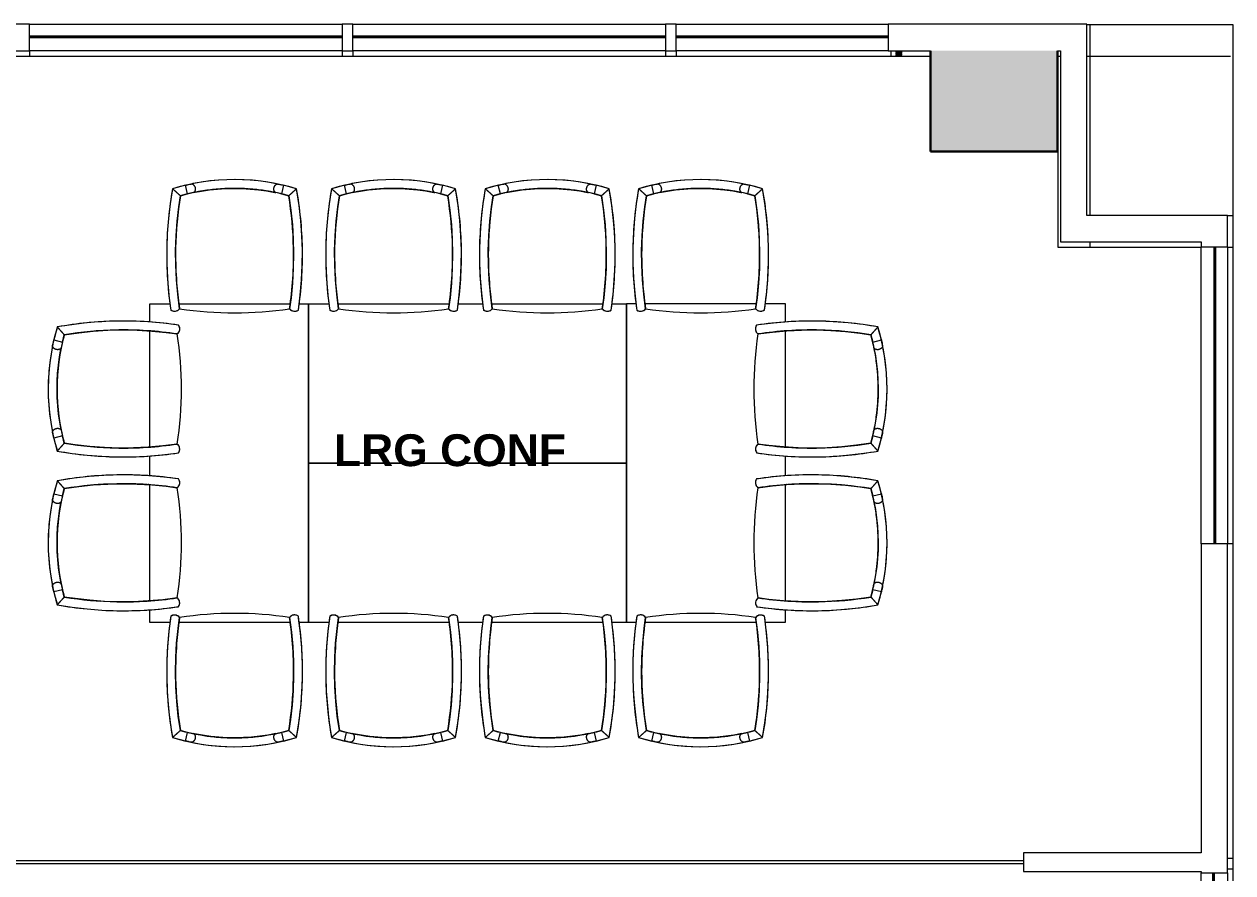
# Model space of a CAD drawing. Header units: inches. Extents: x 920 to 2661, y -647 to 1865.
# Drawn here: x 2432.7 to 2660.7, y 1705.4 to 1865.4 of the extents above; entities that cross this region are included whole.
import ezdxf

# ---------------------------------------------------------------- set-up
doc = ezdxf.new("R2010")
doc.units = ezdxf.units.IN
doc.header["$MEASUREMENT"] = 0
doc.linetypes.add('IMPORT-Dash 1_8_ _2_', pattern=[0.3, 0.1875, -0.1125])
doc.linetypes.add('IMPORT-Double Dash 3_8_', pattern=[1, 0.375, -0.125, 0.125, -0.125, 0.125, -0.125])
for name, color, linetype, lineweight in [('A-AREA-IDEN', 2, 'Continuous', 9), ('A-GLAZ', 151, 'Continuous', 18), ('A-WALL', 113, 'Continuous', 13), ('basebuilding_dwg', 8, 'Continuous', 9), ('I-FURN', 30, 'Continuous', 9), ('I-WALL', 2, 'Continuous', 18)]:
    doc.layers.add(name, color=color, linetype=linetype, lineweight=lineweight)
doc.styles.add('Swis721 Lt BT_B', font='', dxfattribs={"height": 6})
doc.styles.get('Swis721 Lt BT_B').set_extended_font_data('Swis721 Lt BT', bold=True)

# ---------------------------------------------------------------- blocks, each defined once
blk = doc.blocks.new('30 x 60 table157 - 30 x 60 table-4427828-FIRST FLOOR CONSTRUCTION')
at = {"layer": 'I-FURN'}
for p, q in [((1283.51, -640.99), (1223.51, -640.99)), ((1223.51, -640.99), (1223.51, -670.99)), ((1283.51, -670.99), (1283.51, -640.99)), ((1223.51, -670.99), (1226.3, -670.99)), ((1227.99, -670.99), (1248.95, -670.99)), ((1250.64, -670.99), (1255.3, -670.99)), ((1256.99, -670.99), (1277.95, -670.99)), ((1279.64, -670.99), (1283.51, -670.99))]:
    blk.add_line(p, q, dxfattribs=at)
blk = doc.blocks.new('30 x 60 table158 - 30 x 60 table-4427840-FIRST FLOOR CONSTRUCTION')
at = {"layer": 'I-FURN'}
for p, q in [((1226.3, -458.88), (1223.51, -458.88)), ((1223.51, -458.88), (1223.51, -488.88)), ((1248.95, -458.88), (1227.99, -458.88)), ((1255.3, -458.88), (1250.64, -458.88)), ((1277.95, -458.88), (1256.99, -458.88)), ((1283.51, -458.88), (1279.64, -458.88)), ((1283.51, -488.88), (1283.51, -458.88)), ((1223.51, -488.88), (1283.51, -488.88))]:
    blk.add_line(p, q, dxfattribs=at)
blk = doc.blocks.new('F-Chairs1 - Side 05-4364231-FIRST FLOOR CONSTRUCTION')
at = {"layer": 'I-FURN'}
for p, q in [((-8.86, -2.7), (-9.24, -1.07)), ((9.24, -1.07), (8.86, -2.7)), ((-10.22, -3.05), (-8.86, -2.7)), ((8.86, -2.7), (10.22, -3.05))]:
    blk.add_line(p, q, dxfattribs=at)
at = {"layer": 'I-FURN', "flags": 128}
for points in [[(-11.7, -1.73), (-12.14, -4.52), (-12.47, -7.33), (-12.69, -10.14), (-12.8, -12.96), (-12.79, -15.79), (-12.67, -18.61), (-12.44, -21.42), (-12.09, -24.23), (-12.04, -24.6)], [(-9.24, -1.07), (-10.8, -1.47), (-11.7, -1.73)], [(8.18, -0.84), (6.59, -0.54), (4.99, -0.31), (3.39, -0.14), (1.78, -0.04), (0.17, 0), (-1.45, -0.03), (-3.06, -0.12), (-4.66, -0.27), (-6.26, -0.49), (-7.85, -0.77), (-8.18, -0.84)], [(-7.79, -2.47), (-6.27, -2.19), (-4.74, -1.97), (-3.2, -1.81), (-1.66, -1.71), (-0.12, -1.67), (1.43, -1.7), (2.97, -1.79), (4.51, -1.94), (6.05, -2.15), (7.57, -2.42), (7.79, -2.47)], [(11.7, -1.73), (10.14, -1.3), (9.24, -1.07)], [(12.04, -24.58), (12.4, -21.78), (12.65, -18.96), (12.78, -16.14), (12.8, -13.32), (12.71, -10.5), (12.5, -7.68), (12.19, -4.87), (11.76, -2.08), (11.7, -1.73)], [(-10.38, -24.36), (-10.73, -21.62), (-10.97, -18.88), (-11.11, -16.12), (-11.13, -13.37), (-11.04, -10.61), (-10.84, -7.86), (-10.53, -5.12), (-10.22, -3.05)], [(10.22, -3.05), (10.62, -5.78), (10.9, -8.52), (11.07, -11.27), (11.13, -14.03), (11.08, -16.79), (10.93, -19.54), (10.66, -22.28), (10.38, -24.36)], [(-12.04, -24.6), (-12.01, -24.62), (-11.94, -24.67), (-11.83, -24.73), (-11.7, -24.78), (-11.53, -24.82), (-11.35, -24.84), (-11.16, -24.83)], [(-11.16, -24.83), (-10.97, -24.78), (-10.8, -24.71), (-10.65, -24.62), (-10.54, -24.53), (-10.45, -24.45), (-10.4, -24.38), (-10.38, -24.36)], [(10.38, -24.36), (10.4, -24.38), (10.45, -24.45), (10.54, -24.53), (10.66, -24.62), (10.8, -24.7), (10.97, -24.77), (11.16, -24.81)], [(11.16, -24.81), (11.35, -24.82), (11.54, -24.8), (11.7, -24.76), (11.84, -24.71), (11.94, -24.65), (12.01, -24.6), (12.04, -24.58)]]:
    blk.add_lwpolyline(points, dxfattribs=at)
at = {"layer": 'I-FURN'}
for centre, radius, start, end in [((57.8, -14.21), 70.61, 169.8244, 179.004), ((0, -40.33), 40.33, 73.1446, 106.8554), ((0, -40.33), 38.66, 74.6661, 105.3339), ((0, -40.33), 38.66, 100.1122, 105.3339), ((0, -40.33), 38.66, 94.045, 98.3481), ((0, -40.33), 38.66, 87.2451, 92.7549), ((0, -40.33), 38.66, 81.6519, 85.955), ((0, -40.33), 38.66, 74.6661, 79.8878), ((-57.8, -14.21), 70.61, 0.996, 10.1756), ((57.8, -14.21), 68.93, 170.6856, 178.9494), ((-57.8, -14.21), 68.93, 1.0506, 9.3144), ((57.8, -14.21), 68.93, 174.9808, 176.404), ((-57.8, -14.21), 68.93, 3.596, 5.0192), ((57.8, -14.21), 70.61, 179.004, 188.4692), ((57.8, -14.21), 68.93, 178.9494, 188.4692), ((57.8, -14.21), 68.93, 179.2513, 182.3319), ((-57.8, -14.21), 68.93, 351.5308, 1.0506), ((-57.8, -14.21), 68.93, 357.6681, 0.7487), ((-57.8, -14.21), 70.61, 351.5308, 0.996), ((57.8, -14.21), 68.93, 183.8678, 187.7228), ((-57.8, -14.21), 68.93, 352.2772, 356.1393), ((-11.33, -23.66), 1.18, 233.3697, 323.5686), ((0, 44.54), 69.68, 261.4321, 278.5679), ((11.32, -23.64), 1.18, 217.315, 307.5275)]:
    blk.add_arc(centre, radius, start, end, dxfattribs=at)
for points, knots in [([(-11.7, -1.73), (-11.7, -1.73), (-11.69, -1.74), (-11.65, -1.77), (-11.62, -1.8), (-11.58, -1.83), (-11.55, -1.87), (-11.51, -1.9), (-11.48, -1.92), (-11.45, -1.95), (-11.41, -1.99), (-11.36, -2.03), (-11.31, -2.08), (-11.25, -2.13), (-11.19, -2.18), (-11.14, -2.23), (-11.08, -2.28), (-11.02, -2.34), (-10.96, -2.39), (-10.9, -2.44), (-10.84, -2.5), (-10.78, -2.55), (-10.72, -2.6), (-10.67, -2.65), (-10.61, -2.7), (-10.56, -2.75), (-10.51, -2.79), (-10.46, -2.84), (-10.42, -2.88), (-10.37, -2.91), (-10.34, -2.95), (-10.3, -2.98), (-10.28, -3), (-10.25, -3.02), (-10.23, -3.04), (-10.22, -3.05), (-10.22, -3.05)], [-1, -1, -1, -1, -0.944444, -0.888889, -0.861111, -0.833333, -0.805556, -0.777778, -0.763889, -0.75, -0.722222, -0.694444, -0.666667, -0.638889, -0.611111, -0.583333, -0.555556, -0.527778, -0.5, -0.472222, -0.444444, -0.416667, -0.388889, -0.361111, -0.333333, -0.305556, -0.277778, -0.25, -0.222222, -0.194444, -0.166667, -0.138889, -0.111111, -0.083333, -0.055556, 0, 0, 0, 0]), ([(-9.24, -1.07), (-9.24, -1.07), (-9.21, -1.07), (-9.06, -1.03), (-8.74, -0.96), (-8.39, -0.88), (-8.18, -0.84)], [0, 0, 0, 0, 0.2, 0.4, 0.7, 1, 1, 1, 1]), ([(-8.18, -0.84), (-8.11, -0.82), (-8, -0.84), (-7.86, -0.91), (-7.79, -0.97), (-7.73, -1.02), (-7.68, -1.07), (-7.64, -1.12), (-7.61, -1.16), (-7.57, -1.23), (-7.52, -1.31), (-7.48, -1.4), (-7.45, -1.49), (-7.43, -1.59), (-7.41, -1.69), (-7.41, -1.77), (-7.41, -1.85), (-7.42, -1.92), (-7.43, -1.99), (-7.44, -2.06), (-7.47, -2.12), (-7.49, -2.18), (-7.52, -2.25), (-7.57, -2.32), (-7.67, -2.42), (-7.74, -2.46), (-7.79, -2.47)], [-1, -1, -1, -1, -0.861111, -0.791667, -0.756944, -0.722222, -0.6875, -0.670139, -0.652778, -0.618056, -0.583333, -0.548611, -0.513889, -0.479167, -0.444444, -0.416667, -0.388889, -0.361111, -0.333333, -0.305556, -0.277778, -0.25, -0.222222, -0.166667, -0.111111, 0, 0, 0, 0]), ([(7.79, -2.47), (7.73, -2.45), (7.63, -2.4), (7.54, -2.28), (7.5, -2.19), (7.46, -2.12), (7.44, -2.05), (7.43, -2), (7.42, -1.94), (7.41, -1.86), (7.41, -1.77), (7.42, -1.67), (7.43, -1.57), (7.46, -1.47), (7.49, -1.39), (7.52, -1.31), (7.56, -1.24), (7.6, -1.18), (7.64, -1.12), (7.68, -1.07), (7.73, -1.02), (7.77, -0.98), (7.84, -0.93), (7.91, -0.88), (8.04, -0.83), (8.12, -0.83), (8.18, -0.84)], [-1, -1, -1, -1, -0.861111, -0.791667, -0.756944, -0.722222, -0.6875, -0.670139, -0.652778, -0.618056, -0.583333, -0.548611, -0.513889, -0.479167, -0.444444, -0.416667, -0.388889, -0.361111, -0.333333, -0.305556, -0.277778, -0.25, -0.222222, -0.166667, -0.111111, 0, 0, 0, 0]), ([(8.18, -0.84), (8.32, -0.87), (8.57, -0.92), (8.91, -1), (9.17, -1.06), (9.24, -1.07), (9.24, -1.07)], [0, 0, 0, 0, 0.2, 0.4, 0.7, 1, 1, 1, 1]), ([(10.22, -3.05), (10.22, -3.05), (10.23, -3.04), (10.25, -3.02), (10.28, -3), (10.3, -2.98), (10.34, -2.95), (10.37, -2.91), (10.41, -2.88), (10.44, -2.86), (10.47, -2.83), (10.51, -2.79), (10.56, -2.75), (10.61, -2.7), (10.67, -2.65), (10.72, -2.6), (10.78, -2.55), (10.84, -2.5), (10.9, -2.44), (10.96, -2.39), (11.02, -2.34), (11.08, -2.28), (11.14, -2.23), (11.19, -2.18), (11.25, -2.13), (11.31, -2.08), (11.36, -2.03), (11.41, -1.99), (11.46, -1.94), (11.5, -1.9), (11.55, -1.87), (11.58, -1.83), (11.62, -1.8), (11.65, -1.77), (11.69, -1.74), (11.7, -1.73), (11.7, -1.73)], [-1, -1, -1, -1, -0.944444, -0.916667, -0.888889, -0.861111, -0.833333, -0.805556, -0.777778, -0.763889, -0.75, -0.722222, -0.694444, -0.666667, -0.638889, -0.611111, -0.583333, -0.555556, -0.527778, -0.5, -0.472222, -0.444444, -0.416667, -0.388889, -0.361111, -0.333333, -0.305556, -0.277778, -0.25, -0.222222, -0.194444, -0.166667, -0.138889, -0.111111, -0.055556, 0, 0, 0, 0]), ([(-7.79, -2.47), (-7.93, -2.5), (-8.18, -2.55), (-8.53, -2.63), (-8.79, -2.69), (-8.86, -2.7), (-8.86, -2.7)], [0, 0, 0, 0, 0.2, 0.4, 0.7, 1, 1, 1, 1]), ([(8.86, -2.7), (8.86, -2.7), (8.83, -2.69), (8.67, -2.66), (8.36, -2.59), (8, -2.51), (7.79, -2.47)], [0, 0, 0, 0, 0.2, 0.4, 0.7, 1, 1, 1, 1])]:
    blk.add_open_spline(points, degree=3, knots=knots, dxfattribs=at)
blk = doc.blocks.new('F-Chairs1 - Side 05-4411770-FIRST FLOOR CONSTRUCTION')
at = {"layer": 'I-FURN'}
for p, q in [((-8.86, 2.7), (-10.22, 3.05)), ((-9.24, 1.07), (-8.86, 2.7)), ((10.22, 3.05), (8.86, 2.7)), ((8.86, 2.7), (9.24, 1.07))]:
    blk.add_line(p, q, dxfattribs=at)
at = {"layer": 'I-FURN', "flags": 128}
for points in [[(-12.04, 24.6), (-12.4, 21.8), (-12.64, 18.99), (-12.78, 16.17), (-12.8, 13.35), (-12.71, 10.52), (-12.51, 7.71), (-12.19, 4.9), (-11.76, 2.11), (-11.7, 1.73)], [(-11.16, 24.83), (-11.35, 24.84), (-11.53, 24.82), (-11.7, 24.78), (-11.83, 24.73), (-11.94, 24.67), (-12.01, 24.62), (-12.04, 24.6)], [(-10.38, 24.36), (-10.4, 24.38), (-10.45, 24.45), (-10.54, 24.53), (-10.65, 24.62), (-10.8, 24.71), (-10.97, 24.78), (-11.16, 24.83)], [(-10.22, 3.05), (-10.62, 5.78), (-10.9, 8.52), (-11.07, 11.27), (-11.13, 14.03), (-11.08, 16.79), (-10.93, 19.54), (-10.66, 22.28), (-10.38, 24.36)], [(10.38, 24.36), (10.73, 21.62), (10.97, 18.88), (11.11, 16.12), (11.13, 13.37), (11.04, 10.61), (10.84, 7.86), (10.53, 5.12), (10.22, 3.05)], [(11.16, 24.81), (10.97, 24.77), (10.8, 24.7), (10.66, 24.62), (10.54, 24.53), (10.45, 24.45), (10.4, 24.38), (10.38, 24.36)], [(12.04, 24.58), (12.01, 24.6), (11.94, 24.65), (11.84, 24.71), (11.7, 24.76), (11.54, 24.8), (11.35, 24.82), (11.16, 24.81)], [(11.7, 1.73), (12.14, 4.52), (12.47, 7.33), (12.69, 10.14), (12.8, 12.96), (12.79, 15.79), (12.67, 18.61), (12.44, 21.42), (12.09, 24.23), (12.04, 24.58)], [(7.79, 2.47), (6.27, 2.19), (4.74, 1.97), (3.2, 1.81), (1.66, 1.71), (0.12, 1.67), (-1.43, 1.7), (-2.97, 1.79), (-4.51, 1.94), (-6.05, 2.15), (-7.57, 2.42), (-7.79, 2.47)], [(-11.7, 1.73), (-10.14, 1.3), (-9.24, 1.07)], [(-8.18, 0.84), (-6.59, 0.54), (-4.99, 0.31), (-3.39, 0.14), (-1.78, 0.04), (-0.17, 0), (1.45, 0.03), (3.06, 0.12), (4.66, 0.27), (6.26, 0.49), (7.85, 0.77), (8.18, 0.84)], [(9.24, 1.07), (10.8, 1.47), (11.7, 1.73)]]:
    blk.add_lwpolyline(points, dxfattribs=at)
at = {"layer": 'I-FURN'}
for centre, radius, start, end in [((0, -44.54), 69.68, 81.4321, 98.5679), ((57.8, 14.21), 70.61, 171.5308, 180.996), ((-11.33, 23.66), 1.18, 36.4314, 126.6303), ((57.8, 14.21), 68.93, 171.5308, 181.0506), ((57.8, 14.21), 68.93, 172.2772, 176.1322), ((11.32, 23.64), 1.18, 52.4725, 142.685), ((-57.8, 14.21), 68.93, 358.9494, 8.4692), ((-57.8, 14.21), 68.93, 3.8607, 7.7228), ((-57.8, 14.21), 70.61, 359.004, 8.4692), ((57.8, 14.21), 68.93, 177.6681, 180.7487), ((-57.8, 14.21), 68.93, 359.2513, 2.3319), ((57.8, 14.21), 70.61, 180.996, 190.1756), ((57.8, 14.21), 68.93, 181.0506, 189.3144), ((-57.8, 14.21), 68.93, 350.6856, 358.9494), ((-57.8, 14.21), 70.61, 349.8244, 359.004), ((57.8, 14.21), 68.93, 183.596, 185.0192), ((-57.8, 14.21), 68.93, 354.9808, 356.404), ((0, 40.33), 38.66, 254.6661, 285.3339), ((0, 40.33), 38.66, 254.6661, 259.8878), ((0, 40.33), 38.66, 280.1122, 285.3339), ((0, 40.33), 40.33, 253.1446, 286.8554), ((0, 40.33), 38.66, 261.6519, 265.955), ((0, 40.33), 38.66, 267.2451, 272.7549), ((0, 40.33), 38.66, 274.045, 278.3481)]:
    blk.add_arc(centre, radius, start, end, dxfattribs=at)
for points, knots in [([(-10.22, 3.05), (-10.22, 3.05), (-10.23, 3.04), (-10.25, 3.02), (-10.28, 3), (-10.3, 2.98), (-10.34, 2.95), (-10.37, 2.91), (-10.41, 2.88), (-10.44, 2.86), (-10.47, 2.83), (-10.51, 2.79), (-10.56, 2.75), (-10.61, 2.7), (-10.67, 2.65), (-10.72, 2.6), (-10.78, 2.55), (-10.84, 2.5), (-10.9, 2.44), (-10.96, 2.39), (-11.02, 2.34), (-11.08, 2.28), (-11.14, 2.23), (-11.19, 2.18), (-11.25, 2.13), (-11.31, 2.08), (-11.36, 2.03), (-11.41, 1.99), (-11.46, 1.94), (-11.5, 1.9), (-11.55, 1.87), (-11.58, 1.83), (-11.62, 1.8), (-11.65, 1.77), (-11.69, 1.74), (-11.7, 1.73), (-11.7, 1.73)], [-1, -1, -1, -1, -0.944444, -0.916667, -0.888889, -0.861111, -0.833333, -0.805556, -0.777778, -0.763889, -0.75, -0.722222, -0.694444, -0.666667, -0.638889, -0.611111, -0.583333, -0.555556, -0.527778, -0.5, -0.472222, -0.444444, -0.416667, -0.388889, -0.361111, -0.333333, -0.305556, -0.277778, -0.25, -0.222222, -0.194444, -0.166667, -0.138889, -0.111111, -0.055556, 0, 0, 0, 0]), ([(-8.86, 2.7), (-8.86, 2.7), (-8.83, 2.69), (-8.67, 2.66), (-8.36, 2.59), (-8, 2.51), (-7.79, 2.47)], [0, 0, 0, 0, 0.2, 0.4, 0.7, 1, 1, 1, 1]), ([(-7.79, 2.47), (-7.73, 2.45), (-7.63, 2.4), (-7.54, 2.28), (-7.5, 2.19), (-7.46, 2.12), (-7.44, 2.05), (-7.43, 2), (-7.42, 1.94), (-7.41, 1.86), (-7.41, 1.77), (-7.42, 1.67), (-7.43, 1.57), (-7.46, 1.47), (-7.49, 1.39), (-7.52, 1.31), (-7.56, 1.24), (-7.6, 1.18), (-7.64, 1.12), (-7.68, 1.07), (-7.73, 1.02), (-7.77, 0.98), (-7.84, 0.93), (-7.91, 0.88), (-8.04, 0.83), (-8.12, 0.83), (-8.18, 0.84)], [-1, -1, -1, -1, -0.861111, -0.791667, -0.756944, -0.722222, -0.6875, -0.670139, -0.652778, -0.618056, -0.583333, -0.548611, -0.513889, -0.479167, -0.444444, -0.416667, -0.388889, -0.361111, -0.333333, -0.305556, -0.277778, -0.25, -0.222222, -0.166667, -0.111111, 0, 0, 0, 0]), ([(8.18, 0.84), (8.11, 0.82), (8, 0.84), (7.86, 0.91), (7.79, 0.97), (7.73, 1.02), (7.68, 1.07), (7.64, 1.12), (7.61, 1.16), (7.57, 1.23), (7.52, 1.31), (7.48, 1.4), (7.45, 1.49), (7.43, 1.59), (7.41, 1.69), (7.41, 1.77), (7.41, 1.85), (7.42, 1.92), (7.43, 1.99), (7.44, 2.06), (7.47, 2.12), (7.49, 2.18), (7.52, 2.25), (7.57, 2.32), (7.67, 2.42), (7.74, 2.46), (7.79, 2.47)], [-1, -1, -1, -1, -0.861111, -0.791667, -0.756944, -0.722222, -0.6875, -0.670139, -0.652778, -0.618056, -0.583333, -0.548611, -0.513889, -0.479167, -0.444444, -0.416667, -0.388889, -0.361111, -0.333333, -0.305556, -0.277778, -0.25, -0.222222, -0.166667, -0.111111, 0, 0, 0, 0]), ([(7.79, 2.47), (7.93, 2.5), (8.18, 2.55), (8.53, 2.63), (8.79, 2.69), (8.86, 2.7), (8.86, 2.7)], [0, 0, 0, 0, 0.2, 0.4, 0.7, 1, 1, 1, 1]), ([(11.7, 1.73), (11.7, 1.73), (11.69, 1.74), (11.65, 1.77), (11.62, 1.8), (11.58, 1.83), (11.55, 1.87), (11.51, 1.9), (11.48, 1.92), (11.45, 1.95), (11.41, 1.99), (11.36, 2.03), (11.31, 2.08), (11.25, 2.13), (11.19, 2.18), (11.14, 2.23), (11.08, 2.28), (11.02, 2.34), (10.96, 2.39), (10.9, 2.44), (10.84, 2.5), (10.78, 2.55), (10.72, 2.6), (10.67, 2.65), (10.61, 2.7), (10.56, 2.75), (10.51, 2.79), (10.46, 2.84), (10.42, 2.88), (10.37, 2.91), (10.34, 2.95), (10.3, 2.98), (10.28, 3), (10.25, 3.02), (10.23, 3.04), (10.22, 3.05), (10.22, 3.05)], [-1, -1, -1, -1, -0.944444, -0.888889, -0.861111, -0.833333, -0.805556, -0.777778, -0.763889, -0.75, -0.722222, -0.694444, -0.666667, -0.638889, -0.611111, -0.583333, -0.555556, -0.527778, -0.5, -0.472222, -0.444444, -0.416667, -0.388889, -0.361111, -0.333333, -0.305556, -0.277778, -0.25, -0.222222, -0.194444, -0.166667, -0.138889, -0.111111, -0.083333, -0.055556, 0, 0, 0, 0]), ([(-8.18, 0.84), (-8.32, 0.87), (-8.57, 0.92), (-8.91, 1), (-9.17, 1.06), (-9.24, 1.07), (-9.24, 1.07)], [0, 0, 0, 0, 0.2, 0.4, 0.7, 1, 1, 1, 1]), ([(9.24, 1.07), (9.24, 1.07), (9.21, 1.07), (9.06, 1.03), (8.74, 0.96), (8.39, 0.88), (8.18, 0.84)], [0, 0, 0, 0, 0.2, 0.4, 0.7, 1, 1, 1, 1])]:
    blk.add_open_spline(points, degree=3, knots=knots, dxfattribs=at)
blk = doc.blocks.new('F-Chairs1 - Side 05-V8-FIRST FLOOR CONSTRUCTION')
at = {"layer": 'I-FURN'}
for p, q in [((-8.86, 2.7), (-10.22, 3.05)), ((-9.24, 1.07), (-8.86, 2.7)), ((10.22, 3.05), (8.86, 2.7)), ((8.86, 2.7), (9.24, 1.07))]:
    blk.add_line(p, q, dxfattribs=at)
at = {"layer": 'I-FURN', "flags": 128}
for points in [[(-12.04, 24.6), (-12.4, 21.8), (-12.64, 18.99), (-12.78, 16.17), (-12.8, 13.35), (-12.71, 10.52), (-12.51, 7.71), (-12.19, 4.9), (-11.76, 2.11), (-11.7, 1.73)], [(-11.16, 24.83), (-11.35, 24.84), (-11.53, 24.82), (-11.7, 24.78), (-11.83, 24.73), (-11.94, 24.67), (-12.01, 24.62), (-12.04, 24.6)], [(-10.38, 24.36), (-10.4, 24.38), (-10.45, 24.45), (-10.54, 24.53), (-10.65, 24.62), (-10.8, 24.71), (-10.97, 24.78), (-11.16, 24.83)], [(-10.22, 3.05), (-10.62, 5.78), (-10.9, 8.52), (-11.07, 11.27), (-11.13, 14.03), (-11.08, 16.79), (-10.93, 19.54), (-10.66, 22.28), (-10.38, 24.36)], [(10.38, 24.36), (10.73, 21.62), (10.97, 18.88), (11.11, 16.12), (11.13, 13.37), (11.04, 10.61), (10.84, 7.86), (10.53, 5.12), (10.22, 3.05)], [(11.16, 24.81), (10.97, 24.77), (10.8, 24.7), (10.66, 24.62), (10.54, 24.53), (10.45, 24.45), (10.4, 24.38), (10.38, 24.36)], [(12.04, 24.58), (12.01, 24.6), (11.94, 24.65), (11.84, 24.71), (11.7, 24.76), (11.54, 24.8), (11.35, 24.82), (11.16, 24.81)], [(11.7, 1.73), (12.14, 4.52), (12.47, 7.33), (12.69, 10.14), (12.8, 12.96), (12.79, 15.79), (12.67, 18.61), (12.44, 21.42), (12.09, 24.23), (12.04, 24.58)], [(7.79, 2.47), (6.27, 2.19), (4.74, 1.97), (3.2, 1.81), (1.66, 1.71), (0.12, 1.67), (-1.43, 1.7), (-2.97, 1.79), (-4.51, 1.94), (-6.05, 2.15), (-7.57, 2.42), (-7.79, 2.47)], [(-11.7, 1.73), (-10.14, 1.3), (-9.24, 1.07)], [(-8.18, 0.84), (-6.59, 0.54), (-4.99, 0.31), (-3.39, 0.14), (-1.78, 0.04), (-0.17, 0), (1.45, 0.03), (3.06, 0.12), (4.66, 0.27), (6.26, 0.49), (7.85, 0.77), (8.18, 0.84)], [(9.24, 1.07), (10.8, 1.47), (11.7, 1.73)]]:
    blk.add_lwpolyline(points, dxfattribs=at)
at = {"layer": 'I-FURN'}
for centre, radius, start, end in [((0, -44.54), 69.68, 81.4321, 98.5679), ((57.8, 14.21), 70.61, 171.5308, 180.996), ((-11.33, 23.66), 1.18, 36.4314, 126.6303), ((57.8, 14.21), 68.93, 171.5308, 181.0506), ((11.32, 23.64), 1.18, 52.4725, 142.685), ((-57.8, 14.21), 68.93, 358.9494, 8.4692), ((-57.8, 14.21), 70.61, 359.004, 8.4692), ((57.8, 14.21), 68.93, 175.8993, 176.1322), ((-57.8, 14.21), 68.93, 3.8607, 4.1007), ((57.8, 14.21), 68.93, 177.6681, 180.7487), ((-57.8, 14.21), 68.93, 359.2513, 2.3319), ((57.8, 14.21), 70.61, 180.996, 190.1756), ((57.8, 14.21), 68.93, 181.0506, 189.3144), ((-57.8, 14.21), 68.93, 350.6856, 358.9494), ((-57.8, 14.21), 70.61, 349.8244, 359.004), ((57.8, 14.21), 68.93, 183.596, 185.0192), ((-57.8, 14.21), 68.93, 354.9808, 356.404), ((0, 40.33), 38.66, 254.6661, 285.3339), ((0, 40.33), 38.66, 254.6661, 259.8878), ((0, 40.33), 38.66, 280.1122, 285.3339), ((0, 40.33), 40.33, 253.1446, 286.8554), ((0, 40.33), 38.66, 261.6519, 265.955), ((0, 40.33), 38.66, 267.2451, 272.7549), ((0, 40.33), 38.66, 274.045, 278.3481)]:
    blk.add_arc(centre, radius, start, end, dxfattribs=at)
for points, knots in [([(-10.22, 3.05), (-10.22, 3.05), (-10.23, 3.04), (-10.25, 3.02), (-10.28, 3), (-10.3, 2.98), (-10.34, 2.95), (-10.37, 2.91), (-10.41, 2.88), (-10.44, 2.86), (-10.47, 2.83), (-10.51, 2.79), (-10.56, 2.75), (-10.61, 2.7), (-10.67, 2.65), (-10.72, 2.6), (-10.78, 2.55), (-10.84, 2.5), (-10.9, 2.44), (-10.96, 2.39), (-11.02, 2.34), (-11.08, 2.28), (-11.14, 2.23), (-11.19, 2.18), (-11.25, 2.13), (-11.31, 2.08), (-11.36, 2.03), (-11.41, 1.99), (-11.46, 1.94), (-11.5, 1.9), (-11.55, 1.87), (-11.58, 1.83), (-11.62, 1.8), (-11.65, 1.77), (-11.69, 1.74), (-11.7, 1.73), (-11.7, 1.73)], [-1, -1, -1, -1, -0.944444, -0.916667, -0.888889, -0.861111, -0.833333, -0.805556, -0.777778, -0.763889, -0.75, -0.722222, -0.694444, -0.666667, -0.638889, -0.611111, -0.583333, -0.555556, -0.527778, -0.5, -0.472222, -0.444444, -0.416667, -0.388889, -0.361111, -0.333333, -0.305556, -0.277778, -0.25, -0.222222, -0.194444, -0.166667, -0.138889, -0.111111, -0.055556, 0, 0, 0, 0]), ([(-8.86, 2.7), (-8.86, 2.7), (-8.83, 2.69), (-8.67, 2.66), (-8.36, 2.59), (-8, 2.51), (-7.79, 2.47)], [0, 0, 0, 0, 0.2, 0.4, 0.7, 1, 1, 1, 1]), ([(-7.79, 2.47), (-7.73, 2.45), (-7.63, 2.4), (-7.54, 2.28), (-7.5, 2.19), (-7.46, 2.12), (-7.44, 2.05), (-7.43, 2), (-7.42, 1.94), (-7.41, 1.86), (-7.41, 1.77), (-7.42, 1.67), (-7.43, 1.57), (-7.46, 1.47), (-7.49, 1.39), (-7.52, 1.31), (-7.56, 1.24), (-7.6, 1.18), (-7.64, 1.12), (-7.68, 1.07), (-7.73, 1.02), (-7.77, 0.98), (-7.84, 0.93), (-7.91, 0.88), (-8.04, 0.83), (-8.12, 0.83), (-8.18, 0.84)], [-1, -1, -1, -1, -0.861111, -0.791667, -0.756944, -0.722222, -0.6875, -0.670139, -0.652778, -0.618056, -0.583333, -0.548611, -0.513889, -0.479167, -0.444444, -0.416667, -0.388889, -0.361111, -0.333333, -0.305556, -0.277778, -0.25, -0.222222, -0.166667, -0.111111, 0, 0, 0, 0]), ([(8.18, 0.84), (8.11, 0.82), (8, 0.84), (7.86, 0.91), (7.79, 0.97), (7.73, 1.02), (7.68, 1.07), (7.64, 1.12), (7.61, 1.16), (7.57, 1.23), (7.52, 1.31), (7.48, 1.4), (7.45, 1.49), (7.43, 1.59), (7.41, 1.69), (7.41, 1.77), (7.41, 1.85), (7.42, 1.92), (7.43, 1.99), (7.44, 2.06), (7.47, 2.12), (7.49, 2.18), (7.52, 2.25), (7.57, 2.32), (7.67, 2.42), (7.74, 2.46), (7.79, 2.47)], [-1, -1, -1, -1, -0.861111, -0.791667, -0.756944, -0.722222, -0.6875, -0.670139, -0.652778, -0.618056, -0.583333, -0.548611, -0.513889, -0.479167, -0.444444, -0.416667, -0.388889, -0.361111, -0.333333, -0.305556, -0.277778, -0.25, -0.222222, -0.166667, -0.111111, 0, 0, 0, 0]), ([(7.79, 2.47), (7.93, 2.5), (8.18, 2.55), (8.53, 2.63), (8.79, 2.69), (8.86, 2.7), (8.86, 2.7)], [0, 0, 0, 0, 0.2, 0.4, 0.7, 1, 1, 1, 1]), ([(11.7, 1.73), (11.7, 1.73), (11.69, 1.74), (11.65, 1.77), (11.62, 1.8), (11.58, 1.83), (11.55, 1.87), (11.51, 1.9), (11.48, 1.92), (11.45, 1.95), (11.41, 1.99), (11.36, 2.03), (11.31, 2.08), (11.25, 2.13), (11.19, 2.18), (11.14, 2.23), (11.08, 2.28), (11.02, 2.34), (10.96, 2.39), (10.9, 2.44), (10.84, 2.5), (10.78, 2.55), (10.72, 2.6), (10.67, 2.65), (10.61, 2.7), (10.56, 2.75), (10.51, 2.79), (10.46, 2.84), (10.42, 2.88), (10.37, 2.91), (10.34, 2.95), (10.3, 2.98), (10.28, 3), (10.25, 3.02), (10.23, 3.04), (10.22, 3.05), (10.22, 3.05)], [-1, -1, -1, -1, -0.944444, -0.888889, -0.861111, -0.833333, -0.805556, -0.777778, -0.763889, -0.75, -0.722222, -0.694444, -0.666667, -0.638889, -0.611111, -0.583333, -0.555556, -0.527778, -0.5, -0.472222, -0.444444, -0.416667, -0.388889, -0.361111, -0.333333, -0.305556, -0.277778, -0.25, -0.222222, -0.194444, -0.166667, -0.138889, -0.111111, -0.083333, -0.055556, 0, 0, 0, 0]), ([(-8.18, 0.84), (-8.32, 0.87), (-8.57, 0.92), (-8.91, 1), (-9.17, 1.06), (-9.24, 1.07), (-9.24, 1.07)], [0, 0, 0, 0, 0.2, 0.4, 0.7, 1, 1, 1, 1]), ([(9.24, 1.07), (9.24, 1.07), (9.21, 1.07), (9.06, 1.03), (8.74, 0.96), (8.39, 0.88), (8.18, 0.84)], [0, 0, 0, 0, 0.2, 0.4, 0.7, 1, 1, 1, 1])]:
    blk.add_open_spline(points, degree=3, knots=knots, dxfattribs=at)
blk = doc.blocks.new('30 x 60 table8 - 30 x 60 table-4427858-FIRST FLOOR CONSTRUCTION')
at = {"layer": 'I-FURN'}
for p, q in [((1283.51, -458.88), (1223.51, -458.88)), ((1223.51, -458.88), (1223.51, -460.68)), ((1283.51, -460.68), (1283.51, -458.88)), ((1223.51, -462.37), (1223.51, -483.32)), ((1283.51, -483.32), (1283.51, -462.37)), ((1223.51, -485.01), (1223.51, -488.88)), ((1283.51, -488.88), (1283.51, -485.01)), ((1223.51, -488.88), (1226.93, -488.88)), ((1228.58, -488.88), (1250.49, -488.88)), ((1252.15, -488.88), (1255.93, -488.88)), ((1257.58, -488.88), (1279.49, -488.88)), ((1281.15, -488.88), (1283.51, -488.88))]:
    blk.add_line(p, q, dxfattribs=at)
blk = doc.blocks.new('F-Chairs1 - Side 05-V9-FIRST FLOOR CONSTRUCTION')
at = {"layer": 'I-FURN'}
for p, q in [((-8.86, -2.7), (-9.24, -1.07)), ((9.24, -1.07), (8.86, -2.7)), ((-10.22, -3.05), (-8.86, -2.7)), ((8.86, -2.7), (10.22, -3.05))]:
    blk.add_line(p, q, dxfattribs=at)
at = {"layer": 'I-FURN', "flags": 128}
for points in [[(-11.7, -1.73), (-12.14, -4.52), (-12.47, -7.33), (-12.69, -10.14), (-12.8, -12.96), (-12.79, -15.79), (-12.67, -18.61), (-12.44, -21.42), (-12.09, -24.23), (-12.04, -24.6)], [(-9.24, -1.07), (-10.8, -1.47), (-11.7, -1.73)], [(8.18, -0.84), (6.59, -0.54), (4.99, -0.31), (3.39, -0.14), (1.78, -0.04), (0.17, 0), (-1.45, -0.03), (-3.06, -0.12), (-4.66, -0.27), (-6.26, -0.49), (-7.85, -0.77), (-8.18, -0.84)], [(-7.79, -2.47), (-6.27, -2.19), (-4.74, -1.97), (-3.2, -1.81), (-1.66, -1.71), (-0.12, -1.67), (1.43, -1.7), (2.97, -1.79), (4.51, -1.94), (6.05, -2.15), (7.57, -2.42), (7.79, -2.47)], [(11.7, -1.73), (10.14, -1.3), (9.24, -1.07)], [(12.04, -24.58), (12.4, -21.78), (12.65, -18.96), (12.78, -16.14), (12.8, -13.32), (12.71, -10.5), (12.5, -7.68), (12.19, -4.87), (11.76, -2.08), (11.7, -1.73)], [(-10.38, -24.36), (-10.73, -21.62), (-10.97, -18.88), (-11.11, -16.12), (-11.13, -13.37), (-11.04, -10.61), (-10.84, -7.86), (-10.53, -5.12), (-10.22, -3.05)], [(10.22, -3.05), (10.62, -5.78), (10.9, -8.52), (11.07, -11.27), (11.13, -14.03), (11.08, -16.79), (10.93, -19.54), (10.66, -22.28), (10.38, -24.36)], [(-12.04, -24.6), (-12.01, -24.62), (-11.94, -24.67), (-11.83, -24.73), (-11.7, -24.78), (-11.53, -24.82), (-11.35, -24.84), (-11.16, -24.83)], [(-11.16, -24.83), (-10.97, -24.78), (-10.8, -24.71), (-10.65, -24.62), (-10.54, -24.53), (-10.45, -24.45), (-10.4, -24.38), (-10.38, -24.36)], [(10.38, -24.36), (10.4, -24.38), (10.45, -24.45), (10.54, -24.53), (10.66, -24.62), (10.8, -24.7), (10.97, -24.77), (11.16, -24.81)], [(11.16, -24.81), (11.35, -24.82), (11.54, -24.8), (11.7, -24.76), (11.84, -24.71), (11.94, -24.65), (12.01, -24.6), (12.04, -24.58)]]:
    blk.add_lwpolyline(points, dxfattribs=at)
at = {"layer": 'I-FURN'}
for centre, radius, start, end in [((57.8, -14.21), 70.61, 169.8244, 179.004), ((0, -40.33), 40.33, 73.1446, 106.8554), ((0, -40.33), 38.66, 74.6661, 105.3339), ((0, -40.33), 38.66, 100.1122, 105.3339), ((0, -40.33), 38.66, 94.045, 98.3481), ((0, -40.33), 38.66, 87.2451, 92.7549), ((0, -40.33), 38.66, 81.6519, 85.955), ((0, -40.33), 38.66, 74.6661, 79.8878), ((-57.8, -14.21), 70.61, 0.996, 10.1756), ((57.8, -14.21), 68.93, 170.6856, 178.9494), ((-57.8, -14.21), 68.93, 1.0506, 9.3144), ((57.8, -14.21), 68.93, 174.9808, 176.404), ((-57.8, -14.21), 68.93, 3.596, 5.0192), ((57.8, -14.21), 70.61, 179.004, 188.4692), ((57.8, -14.21), 68.93, 178.9494, 188.4692), ((57.8, -14.21), 68.93, 179.2513, 182.3319), ((-57.8, -14.21), 68.93, 351.5308, 1.0506), ((-57.8, -14.21), 68.93, 357.6681, 0.7487), ((-57.8, -14.21), 70.61, 351.5308, 0.996), ((57.8, -14.21), 68.93, 183.8678, 184.1007), ((-57.8, -14.21), 68.93, 355.8993, 356.1393), ((-11.33, -23.66), 1.18, 233.3697, 323.5686), ((0, 44.54), 69.68, 261.4321, 278.5679), ((11.32, -23.64), 1.18, 217.315, 307.5275)]:
    blk.add_arc(centre, radius, start, end, dxfattribs=at)
for points, knots in [([(-11.7, -1.73), (-11.7, -1.73), (-11.69, -1.74), (-11.65, -1.77), (-11.62, -1.8), (-11.58, -1.83), (-11.55, -1.87), (-11.51, -1.9), (-11.48, -1.92), (-11.45, -1.95), (-11.41, -1.99), (-11.36, -2.03), (-11.31, -2.08), (-11.25, -2.13), (-11.19, -2.18), (-11.14, -2.23), (-11.08, -2.28), (-11.02, -2.34), (-10.96, -2.39), (-10.9, -2.44), (-10.84, -2.5), (-10.78, -2.55), (-10.72, -2.6), (-10.67, -2.65), (-10.61, -2.7), (-10.56, -2.75), (-10.51, -2.79), (-10.46, -2.84), (-10.42, -2.88), (-10.37, -2.91), (-10.34, -2.95), (-10.3, -2.98), (-10.28, -3), (-10.25, -3.02), (-10.23, -3.04), (-10.22, -3.05), (-10.22, -3.05)], [-1, -1, -1, -1, -0.944444, -0.888889, -0.861111, -0.833333, -0.805556, -0.777778, -0.763889, -0.75, -0.722222, -0.694444, -0.666667, -0.638889, -0.611111, -0.583333, -0.555556, -0.527778, -0.5, -0.472222, -0.444444, -0.416667, -0.388889, -0.361111, -0.333333, -0.305556, -0.277778, -0.25, -0.222222, -0.194444, -0.166667, -0.138889, -0.111111, -0.083333, -0.055556, 0, 0, 0, 0]), ([(-9.24, -1.07), (-9.24, -1.07), (-9.21, -1.07), (-9.06, -1.03), (-8.74, -0.96), (-8.39, -0.88), (-8.18, -0.84)], [0, 0, 0, 0, 0.2, 0.4, 0.7, 1, 1, 1, 1]), ([(-8.18, -0.84), (-8.11, -0.82), (-8, -0.84), (-7.86, -0.91), (-7.79, -0.97), (-7.73, -1.02), (-7.68, -1.07), (-7.64, -1.12), (-7.61, -1.16), (-7.57, -1.23), (-7.52, -1.31), (-7.48, -1.4), (-7.45, -1.49), (-7.43, -1.59), (-7.41, -1.69), (-7.41, -1.77), (-7.41, -1.85), (-7.42, -1.92), (-7.43, -1.99), (-7.44, -2.06), (-7.47, -2.12), (-7.49, -2.18), (-7.52, -2.25), (-7.57, -2.32), (-7.67, -2.42), (-7.74, -2.46), (-7.79, -2.47)], [-1, -1, -1, -1, -0.861111, -0.791667, -0.756944, -0.722222, -0.6875, -0.670139, -0.652778, -0.618056, -0.583333, -0.548611, -0.513889, -0.479167, -0.444444, -0.416667, -0.388889, -0.361111, -0.333333, -0.305556, -0.277778, -0.25, -0.222222, -0.166667, -0.111111, 0, 0, 0, 0]), ([(7.79, -2.47), (7.73, -2.45), (7.63, -2.4), (7.54, -2.28), (7.5, -2.19), (7.46, -2.12), (7.44, -2.05), (7.43, -2), (7.42, -1.94), (7.41, -1.86), (7.41, -1.77), (7.42, -1.67), (7.43, -1.57), (7.46, -1.47), (7.49, -1.39), (7.52, -1.31), (7.56, -1.24), (7.6, -1.18), (7.64, -1.12), (7.68, -1.07), (7.73, -1.02), (7.77, -0.98), (7.84, -0.93), (7.91, -0.88), (8.04, -0.83), (8.12, -0.83), (8.18, -0.84)], [-1, -1, -1, -1, -0.861111, -0.791667, -0.756944, -0.722222, -0.6875, -0.670139, -0.652778, -0.618056, -0.583333, -0.548611, -0.513889, -0.479167, -0.444444, -0.416667, -0.388889, -0.361111, -0.333333, -0.305556, -0.277778, -0.25, -0.222222, -0.166667, -0.111111, 0, 0, 0, 0]), ([(8.18, -0.84), (8.32, -0.87), (8.57, -0.92), (8.91, -1), (9.17, -1.06), (9.24, -1.07), (9.24, -1.07)], [0, 0, 0, 0, 0.2, 0.4, 0.7, 1, 1, 1, 1]), ([(10.22, -3.05), (10.22, -3.05), (10.23, -3.04), (10.25, -3.02), (10.28, -3), (10.3, -2.98), (10.34, -2.95), (10.37, -2.91), (10.41, -2.88), (10.44, -2.86), (10.47, -2.83), (10.51, -2.79), (10.56, -2.75), (10.61, -2.7), (10.67, -2.65), (10.72, -2.6), (10.78, -2.55), (10.84, -2.5), (10.9, -2.44), (10.96, -2.39), (11.02, -2.34), (11.08, -2.28), (11.14, -2.23), (11.19, -2.18), (11.25, -2.13), (11.31, -2.08), (11.36, -2.03), (11.41, -1.99), (11.46, -1.94), (11.5, -1.9), (11.55, -1.87), (11.58, -1.83), (11.62, -1.8), (11.65, -1.77), (11.69, -1.74), (11.7, -1.73), (11.7, -1.73)], [-1, -1, -1, -1, -0.944444, -0.916667, -0.888889, -0.861111, -0.833333, -0.805556, -0.777778, -0.763889, -0.75, -0.722222, -0.694444, -0.666667, -0.638889, -0.611111, -0.583333, -0.555556, -0.527778, -0.5, -0.472222, -0.444444, -0.416667, -0.388889, -0.361111, -0.333333, -0.305556, -0.277778, -0.25, -0.222222, -0.194444, -0.166667, -0.138889, -0.111111, -0.055556, 0, 0, 0, 0]), ([(-7.79, -2.47), (-7.93, -2.5), (-8.18, -2.55), (-8.53, -2.63), (-8.79, -2.69), (-8.86, -2.7), (-8.86, -2.7)], [0, 0, 0, 0, 0.2, 0.4, 0.7, 1, 1, 1, 1]), ([(8.86, -2.7), (8.86, -2.7), (8.83, -2.69), (8.67, -2.66), (8.36, -2.59), (8, -2.51), (7.79, -2.47)], [0, 0, 0, 0, 0.2, 0.4, 0.7, 1, 1, 1, 1])]:
    blk.add_open_spline(points, degree=3, knots=knots, dxfattribs=at)
blk = doc.blocks.new('30 x 60 table9 - 30 x 60 table-4427874-FIRST FLOOR CONSTRUCTION')
at = {"layer": 'I-FURN'}
for p, q in [((1684.15, -458.88), (1684.15, -460.68)), ((1744.15, -458.88), (1684.15, -458.88)), ((1744.15, -460.68), (1744.15, -458.88)), ((1684.15, -462.37), (1684.15, -483.32)), ((1744.15, -483.32), (1744.15, -462.37)), ((1684.15, -485.01), (1684.15, -488.88)), ((1744.15, -488.88), (1744.15, -485.01)), ((1684.15, -488.88), (1686.51, -488.88)), ((1688.16, -488.88), (1710.07, -488.88)), ((1711.73, -488.88), (1715.51, -488.88)), ((1717.16, -488.88), (1739.07, -488.88)), ((1740.73, -488.88), (1744.15, -488.88))]:
    blk.add_line(p, q, dxfattribs=at)
blk = doc.blocks.new('Frameless opening with glazing - 54_ x 84_-4767861-FIRST FLOOR CONSTRUCTION')
at = {"layer": 'A-GLAZ', "lineweight": 40}
blk.add_line((-29.5, 0.125), (26.5, 0.125), dxfattribs=at)
blk = doc.blocks.new('Frameless opening with glazing - 58_ x 84_-4768084-FIRST FLOOR CONSTRUCTION')
at = {"layer": 'A-GLAZ', "lineweight": 40}
blk.add_line((-30, 0.125), (27, 0.125), dxfattribs=at)
blk = doc.blocks.new('Frameless opening with glazing - 60_ x 84_-4846534-FIRST FLOOR CONSTRUCTION')
at = {"layer": 'A-GLAZ', "lineweight": 40}
blk.add_line((-31, 0.125), (28, 0.125), dxfattribs=at)
blk = doc.blocks.new('Frameless opening with glazing - 39_ x 84_-4846821-FIRST FLOOR CONSTRUCTION')
at = {"layer": 'A-GLAZ', "lineweight": 40}
blk.add_line((-21.5, 0.125), (18.5, 0.125), dxfattribs=at)
blk = doc.blocks.new('basebuilding_dwg-4266169-FIRST FLOOR CONSTRUCTION')
at = {"lineweight": 9}
for p, q in [((2111.51, 1865.36), (2138.66, 1865.36)), ((2111.67, 1865.36), (2111.67, 1829.36)), ((1861.89, 1859.4), (2081.61, 1859.4)), ((1867.64, 1859.36), (2075.64, 1859.36)), ((1911.64, 1860.4), (1911.64, 1859.36)), ((1970.64, 1860.4), (1970.64, 1859.36)), ((1972.64, 1860.4), (1972.64, 1859.36)), ((2031.64, 1860.4), (2031.64, 1859.36)), ((2033.64, 1860.4), (2033.64, 1859.36)), ((2074.14, 1860.4), (2074.14, 1859.36)), ((2075.67, 1860.4), (2075.67, 1859.36)), ((2105.61, 1859.4), (2106.14, 1859.4)), ((2111.14, 1859.4), (2138.25, 1859.4)), ((2137.67, 1829.36), (2138.67, 1829.36)), ((2111.67, 1824.36), (2111.67, 1823.36)), ((2137.67, 1823.36), (2138.67, 1823.36)), ((2137.67, 1767.49), (2138.66, 1767.49)), ((2137.67, 1708.16), (2138.66, 1708.16)), ((2137.67, 1706.16), (2138.66, 1706.16))]:
    blk.add_line(p, q, dxfattribs=at)
at = {"color": 10, "linetype": 'IMPORT-Dash 1_8_ _2_', "lineweight": 106}
for p, q in [((2075.64, 1859.45), (2075.64, 1860.4)), ((2075.64, 1860.4), (2075.64, 1859.4))]:
    blk.add_line(p, q, dxfattribs=at)
at = {"lineweight": 9, "flags": 128}
for points in [[(2111.14, 1865.36), (2138.67, 1865.36), (2138.67, 1767.23), (2138.67, 1226.48)], [(2105.67, 1859.36), (2105.67, 1823.36), (2132.67, 1823.36)]]:
    blk.add_lwpolyline(points, dxfattribs=at)

msp = doc.modelspace()

# ---------------------------------------------------------------- hatches: boundary and pattern name
at = {"layer": 'A-WALL'}
msp.add_hatch(color=250, dxfattribs=at).paths.add_polyline_path([(2627.64, 1841.4), (2627.64, 1860.4), (2603.64, 1860.4), (2603.64, 1841.4)], flags=0)

# ---------------------------------------------------------------- linework, layer by layer
at = {"layer": 'A-WALL', "color": 8, "lineweight": 30}
for p, q in [((2603.64, 1860.4), (2603.64, 1841.4)), ((2627.64, 1841.4), (2627.64, 1860.4)), ((2603.64, 1841.4), (2627.64, 1841.4))]:
    msp.add_line(p, q, dxfattribs=at)
at = {"layer": 'A-WALL', "lineweight": 18}
msp.add_line((2621.2, 1707.65), (2621.2, 1707.15), dxfattribs=at)
at = {"layer": 'I-WALL'}
for p, q in [((2433.67, 1865.4), (2431.17, 1865.4)), ((2433.67, 1860.4), (2433.67, 1865.4)), ((2494.67, 1865.4), (2492.67, 1865.4)), ((2492.67, 1865.4), (2492.67, 1860.4)), ((2494.67, 1860.4), (2494.67, 1865.4)), ((2555.67, 1865.4), (2553.67, 1865.4)), ((2553.67, 1865.4), (2553.67, 1860.4)), ((2555.67, 1860.4), (2555.67, 1865.4)), ((2633.17, 1865.4), (2595.67, 1865.4)), ((2595.67, 1865.4), (2595.67, 1860.4)), ((2633.17, 1829.36), (2633.17, 1865.4)), ((2431.17, 1860.4), (2433.67, 1860.4)), ((2492.67, 1860.4), (2494.67, 1860.4)), ((2553.67, 1860.4), (2555.67, 1860.4)), ((2595.67, 1860.4), (2603.64, 1860.4)), ((2627.64, 1860.4), (2628.17, 1860.4)), ((2628.17, 1860.4), (2628.17, 1824.36)), ((2659.7, 1829.36), (2633.17, 1829.36)), ((2659.7, 1823.4), (2659.7, 1829.36)), ((2628.17, 1824.36), (2654.7, 1824.36)), ((2654.7, 1824.36), (2654.7, 1823.4)), ((2654.7, 1823.4), (2659.7, 1823.4)), ((2654.7, 1767.4), (2654.7, 1709.15)), ((2659.7, 1767.4), (2654.7, 1767.4)), ((2659.7, 1705.4), (2659.7, 1767.4)), ((2654.7, 1709.15), (2621.2, 1709.15)), ((2621.2, 1709.15), (2621.2, 1707.65)), ((2621.2, 1707.65), (2424.17, 1707.65)), ((2424.17, 1707.15), (2621.2, 1707.15)), ((2621.2, 1707.15), (2621.2, 1705.65)), ((2621.2, 1705.65), (2654.7, 1705.65)), ((2654.7, 1705.65), (2654.7, 1705.4)), ((2654.7, 1705.4), (2659.7, 1705.4))]:
    msp.add_line(p, q, dxfattribs=at)
at = {"layer": 'I-WALL', "lineweight": 9}
for p, q in [((2433.67, 1865.4), (2492.67, 1865.4)), ((2494.67, 1865.4), (2553.67, 1865.4)), ((2555.67, 1865.4), (2595.67, 1865.4)), ((2492.67, 1860.4), (2433.67, 1860.4)), ((2553.67, 1860.4), (2494.67, 1860.4)), ((2595.67, 1860.4), (2555.67, 1860.4)), ((2654.7, 1767.4), (2654.7, 1823.4)), ((2659.7, 1823.4), (2659.7, 1767.4)), ((2654.7, 1648.4), (2654.7, 1705.4)), ((2659.7, 1705.4), (2659.7, 1648.4))]:
    msp.add_line(p, q, dxfattribs=at)

# ---------------------------------------------------------------- block references
at = {"layer": 'A-GLAZ'}
for name, p in [('Frameless opening with glazing - 60_ x 84_-4846534-FIRST FLOOR CONSTRUCTION', (2464.67, 1862.9)), ('Frameless opening with glazing - 60_ x 84_-4846534-FIRST FLOOR CONSTRUCTION', (2525.67, 1862.9)), ('Frameless opening with glazing - 39_ x 84_-4846821-FIRST FLOOR CONSTRUCTION', (2577.17, 1862.9))]:
    msp.add_blockref(name, p, dxfattribs=at)
for name, p, rotation in [('Frameless opening with glazing - 54_ x 84_-4767861-FIRST FLOOR CONSTRUCTION', (2657.2, 1793.9), 269.9999999999999), ('Frameless opening with glazing - 58_ x 84_-4768084-FIRST FLOOR CONSTRUCTION', (2657.2, 1678.4), 89.99999999999993)]:
    msp.add_blockref(name, p, dxfattribs=dict(at, rotation=rotation))
at = {"layer": 'basebuilding_dwg', "color": 250, "linetype": 'IMPORT-Double Dash 3_8_', "lineweight": 18}
msp.add_blockref('basebuilding_dwg-4266169-FIRST FLOOR CONSTRUCTION', (522.03, 0), dxfattribs=at)
at = {"layer": 'I-FURN'}
for name, p, rotation in [('F-Chairs1 - Side 05-4411770-FIRST FLOOR CONSTRUCTION', (2472.37, 1836.11), 180), ('F-Chairs1 - Side 05-4411770-FIRST FLOOR CONSTRUCTION', (2502.37, 1836.11), 180), ('F-Chairs1 - Side 05-4411770-FIRST FLOOR CONSTRUCTION', (2531.37, 1836.11), 180), ('30 x 60 table8 - 30 x 60 table-4427858-FIRST FLOOR CONSTRUCTION', (2945.22, 3036.15), 269.9999999999998), ('30 x 60 table157 - 30 x 60 table-4427828-FIRST FLOOR CONSTRUCTION', (3769.84, 1141.65), 180), ('30 x 60 table9 - 30 x 60 table-4427874-FIRST FLOOR CONSTRUCTION', (2087.45, 68.5), 89.99999999999997), ('F-Chairs1 - Side 05-V8-FIRST FLOOR CONSTRUCTION', (2437.2, 1796.62), 270.0000000000001), ('F-Chairs1 - Side 05-V9-FIRST FLOOR CONSTRUCTION', (2595.47, 1796.62), 269.9999999999997), ('30 x 60 table158 - 30 x 60 table-4427840-FIRST FLOOR CONSTRUCTION', (3769.84, 1293.76), 180), ('F-Chairs1 - Side 05-V8-FIRST FLOOR CONSTRUCTION', (2437.2, 1767.62), 270.0000000000001), ('F-Chairs1 - Side 05-V9-FIRST FLOOR CONSTRUCTION', (2595.47, 1767.62), 269.9999999999997), ('F-Chairs1 - Side 05-4364231-FIRST FLOOR CONSTRUCTION', (2472.37, 1729.18), 180), ('F-Chairs1 - Side 05-4364231-FIRST FLOOR CONSTRUCTION', (2502.37, 1729.18), 180), ('F-Chairs1 - Side 05-4364231-FIRST FLOOR CONSTRUCTION', (2531.37, 1729.18), 180)]:
    msp.add_blockref(name, p, dxfattribs=dict(at, rotation=rotation))
for name, p in [('F-Chairs1 - Side 05-4364231-FIRST FLOOR CONSTRUCTION', (2560.3, 1836.11)), ('F-Chairs1 - Side 05-4411770-FIRST FLOOR CONSTRUCTION', (2560.3, 1729.18))]:
    msp.add_blockref(name, p, dxfattribs=at)

# ---------------------------------------------------------------- texts
at = {"layer": 'A-AREA-IDEN', "insert": (2491.13, 1788.08), "char_height": 6, "width": 52.318, "attachment_point": 1, "style": 'Swis721 Lt BT_B'}
msp.add_mtext('LRG CONF', dxfattribs=at)

doc.saveas('drawing.dxf')
